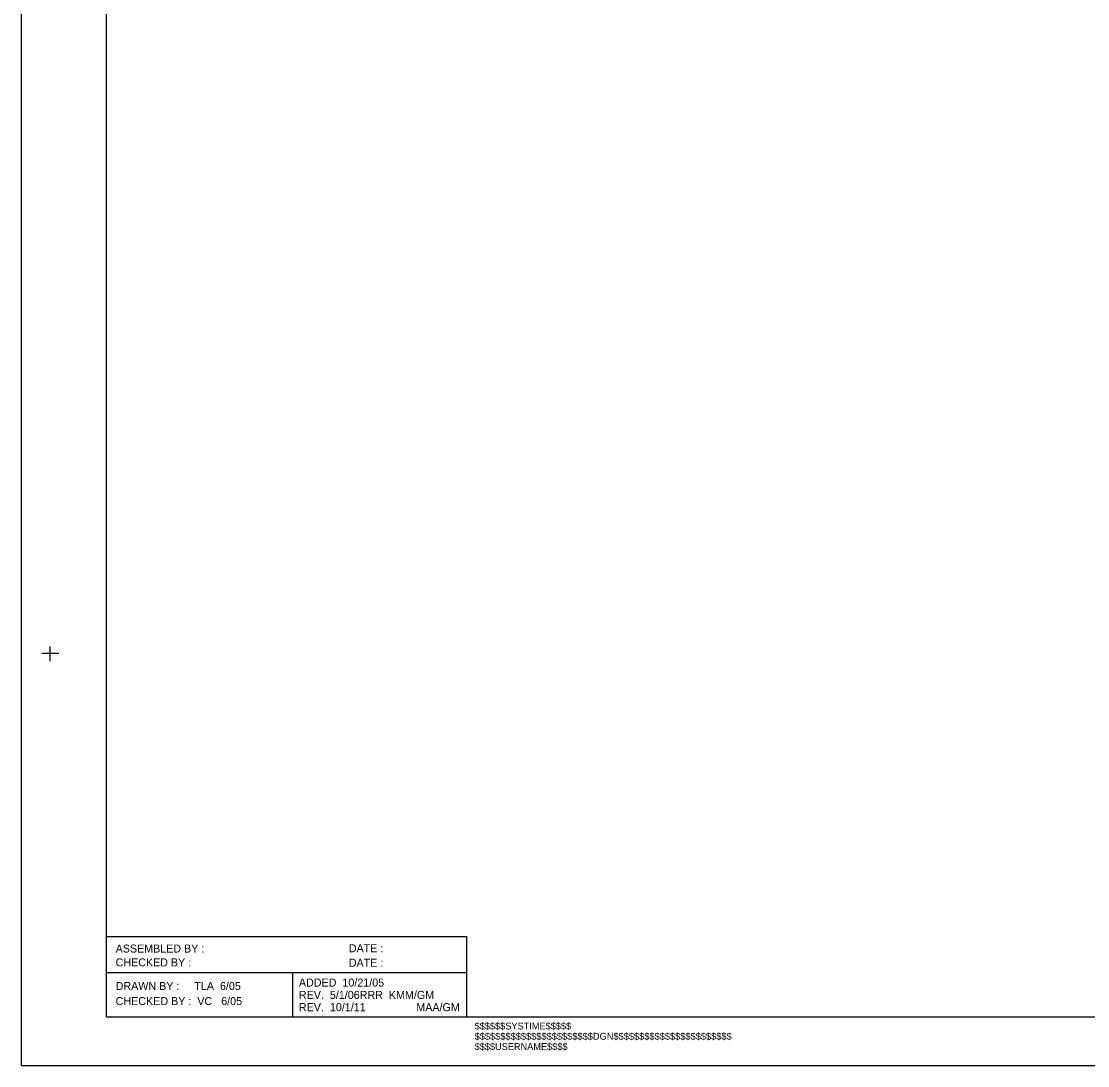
# Model space of a CAD drawing. Extents: x -1 to 92, y -102 to 38.
# Drawn here: x -0.12 to 14.92, y -61.63 to -46.9 of the extents above; entities that cross this region are included whole.
import ezdxf

# ---------------------------------------------------------------- set-up
doc = ezdxf.new("R2010")
doc.units = 0
for name, color, linetype in [('Plan Sheet', 7, 'Continuous'), ('Plan Sheet CELL', 7, 'Continuous'), ('Plot Label CELL', 7, 'Continuous'), ('Plot Shape CELL', 7, 'Continuous')]:
    doc.layers.add(name, color=color, linetype=linetype)

msp = doc.modelspace()

# ---------------------------------------------------------------- linework, layer by layer
at = {"layer": 'Plan Sheet'}
for p, q in [((1.08, -59.811), (6.161, -59.811)), ((6.161, -60.941), (6.161, -59.811)), ((6.161, -60.321), (1.08, -60.321)), ((3.709, -60.941), (3.709, -60.321)), ((1.08, -60.941), (6.161, -60.941))]:
    msp.add_line(p, q, dxfattribs=at)
at = {"layer": 'Plan Sheet CELL'}
for p, q in [((1.08, -60.941), (1.08, -37.001)), ((0.286, -55.924), (0.286, -55.717)), ((0.17, -55.811), (0.409, -55.811)), ((1.08, -60.941), (37.561, -60.941)), ((-0.121, -61.632), (-0.121, -61.632))]:
    msp.add_line(p, q, dxfattribs=at)
at = {"layer": 'Plot Shape CELL'}
msp.add_lwpolyline([(-0.121, -36.552), (37.571, -36.552), (37.571, -61.632), (-0.121, -61.632)], close=True, dxfattribs=at)

# ---------------------------------------------------------------- texts
at = {"layer": 'Plan Sheet'}
for s, height, p in [('ASSEMBLED BY :', 0.11292, (1.209, -60.036)), ('DATE :', 0.1129, (4.499, -60.032)), ('CHECKED BY :', 0.11292, (1.209, -60.231)), ('DATE :', 0.1129, (4.499, -60.236)), ('DRAWN BY :     TLA  6/05', 0.11317, (1.209, -60.564)), ('ADDED  10/21/05', 0.11314, (3.794, -60.516)), ('REV.  5/1/06RRR  KMM/GM', 0.11314, (3.794, -60.69)), ('CHECKED BY :  VC   6/05', 0.11318, (1.209, -60.777)), ('REV.  10/1/11                 MAA/GM', 0.11314, (3.794, -60.863))]:
    msp.add_text(s, height=height, dxfattribs=at).set_placement(p)
at = {"layer": 'Plot Label CELL'}
for s, height, p in [('$$$$$$SYSTIME$$$$$', 0.09694, (6.273, -61.121)), ('$$$$$$$$$$$$$$$$$$$$$$$DGN$$$$$$$$$$$$$$$$$$$$$$$', 0.09754, (6.273, -61.266)), ('$$$$USERNAME$$$$', 0.09694, (6.273, -61.411))]:
    msp.add_text(s, height=height, dxfattribs=at).set_placement(p)

doc.saveas('drawing.dxf')
